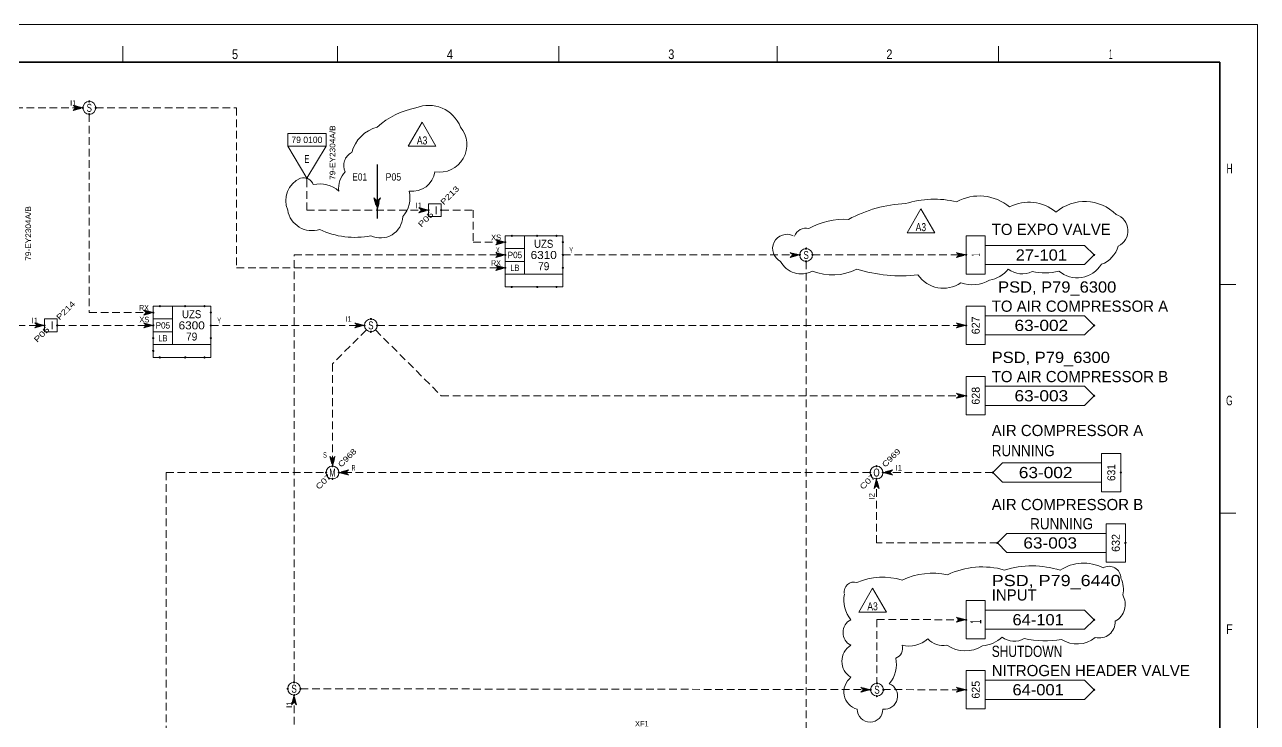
# Model space of a CAD drawing. Header units: millimetres. Extents: x 0 to 841, y 0 to 594.
# Drawn here: x 455.8 to 841, y 375.9 to 594 of the extents above; entities that cross this region are included whole.
import ezdxf
from ezdxf.enums import TextEntityAlignment as Align

# ---------------------------------------------------------------- set-up
doc = ezdxf.new("R2010")
doc.units = ezdxf.units.MM
doc.header["$LTSCALE"] = 0.8
doc.header["$PDMODE"] = 32
doc.header["$PDSIZE"] = 0.4
doc.linetypes.add('MEDIUM_DASHED', pattern=[4.5, 3, -1.5])
for name, color, linetype, lineweight in [('1', 7, 'Continuous', 13), ('12', 7, 'Continuous', 13), ('46', 7, 'MEDIUM_DASHED', 13), ('48', 7, 'Continuous', 13), ('49', 7, 'Continuous', 13), ('50', 7, 'Continuous', 13), ('51', 7, 'Continuous', 13), ('53', 7, 'Continuous', 13), ('9', 7, 'Continuous', 13)]:
    doc.layers.add(name, color=color, linetype=linetype, lineweight=lineweight)
doc.layers.add('45', color=7, linetype='Continuous')

msp = doc.modelspace()

# ---------------------------------------------------------------- linework, layer by layer
at = {"layer": '1'}
for p, q in [((486.4551, 587.2614), (486.4551, 582.2276)), ((553.6134, 587.2614), (553.6134, 582.2276)), ((622.7764, 587.2614), (622.7764, 582.2276)), ((690.937, 587.2614), (690.937, 582.2276)), ((760.1, 587.2614), (760.1, 582.2276)), ((834.2748, 512.7606), (829.263, 512.7606)), ((834.2748, 441.2795), (829.263, 441.2795))]:
    msp.add_line(p, q, dxfattribs=at)
at = {"layer": '1', "lineweight": 25}
msp.add_line((566, 550.3), (566, 533.4), dxfattribs=at)
at = {"layer": '1', "lineweight": 35}
msp.add_lwpolyline([(829.263, 112.0142), (829.263, 582.2276), (10.3331, 582.2276), (10.3331, 10.3819)], dxfattribs=at)
at = {"layer": '12'}
msp.add_lwpolyline([(0, 594), (841, 594), (841, 0), (0, 0)], close=True, dxfattribs=at)
at = {"layer": '46'}
for p, q in [((544, 536), (544, 546)), ((624, 522), (698, 522)), ((702, 522), (750, 522)), ((700, 520), (700, 275.3551)), ((514, 500), (562, 500)), ((562.5858, 498.5858), (552, 488)), ((565.4142, 498.5858), (586, 478)), ((566, 500), (750, 500)), ((552, 488), (552, 456)), ((586, 478), (750, 478)), ((500, 454), (500, 372)), ((500, 454), (550, 454)), ((720, 454), (554, 454)), ((758.3465, 454), (724, 454)), ((722.1417, 408.0425), (750, 408)), ((722.1417, 408.0425), (722.1417, 388.1102)), ((542, 386.4252), (720.3126, 386.1551)), ((724.0197, 386.1496), (750, 386.1102))]:
    msp.add_line(p, q, dxfattribs=at)
for points in [[(64, 568), (474, 568), (471, 568.8), (471.8, 568), (471, 567.2), (474, 568)], [(478, 568), (522, 568), (522, 518), (606, 518), (603, 518.8), (603.8, 518), (603, 517.2), (606, 518)], [(476, 566), (476, 504), (496, 504)], [(544, 536), (580, 536), (582, 536), (579, 536.8), (579.8, 536), (579, 535.2), (582, 536)], [(586, 536), (596, 536), (596, 526), (606, 526), (603, 526.8), (603.8, 526), (603, 525.2), (606, 526)], [(540, 388.4252), (540, 522), (606, 522)], [(450, 500), (462, 500), (459, 500.8), (459.8, 500), (459, 499.2), (462, 500)], [(466, 500), (496, 500), (493, 500.8), (493.8, 500), (493, 499.2), (496, 500)], [(759.7638, 432), (722, 432), (722, 452)], [(516, 332), (540, 332), (540, 384.4252), (539.2, 381.4252), (540, 382.2252), (540.8, 381.4252), (540, 384.4252)]]:
    msp.add_lwpolyline(points, dxfattribs=at)
for points in [[(473.6, 568), (471.4, 568.6), (472, 568), (471.4, 567.4)], [(473.2, 568), (471.8, 568.4), (472.2, 568), (471.8, 567.6)], [(472.8, 568), (472.2, 568.2), (472.4, 568), (472.2, 567.8)], [(566, 536), (567.0402, 539.9), (566, 538.8598), (564.9598, 539.9)], [(566, 536.5197), (566.7803, 539.3803), (566, 538.6), (565.2197, 539.3803)], [(566, 537.0402), (566.5197, 538.8598), (566, 538.3402), (565.4803, 538.8598)], [(566, 537.5598), (566.2598, 538.3402), (566, 538.0803), (565.7402, 538.3402)], [(581.6, 536), (579.4, 536.6), (580, 536), (579.4, 535.4)], [(581.2, 536), (579.8, 536.4), (580.2, 536), (579.8, 535.6)], [(580.8, 536), (580.2, 536.2), (580.4, 536), (580.2, 535.8)], [(605.6, 526), (603.4, 526.6), (604, 526), (603.4, 525.4)], [(605.2, 526), (603.8, 526.4), (604.2, 526), (603.8, 525.6)], [(604.8, 526), (604.2, 526.2), (604.4, 526), (604.2, 525.8)], [(606, 522), (603, 522.8), (603.8, 522), (603, 521.2)], [(605.6, 522), (603.4, 522.6), (604, 522), (603.4, 521.4)], [(605.2, 522), (603.8, 522.4), (604.2, 522), (603.8, 521.6)], [(604.8, 522), (604.2, 522.2), (604.4, 522), (604.2, 521.8)], [(698, 522), (695, 522.8), (695.8, 522), (695, 521.2)], [(697.6, 522), (695.4, 522.6), (696, 522), (695.4, 521.4)], [(697.2, 522), (695.8, 522.4), (696.2, 522), (695.8, 521.6)], [(696.8, 522), (696.2, 522.2), (696.4, 522), (696.2, 521.8)], [(750, 522), (747, 522.8), (747.8, 522), (747, 521.2)], [(749.6, 522), (747.4, 522.6), (748, 522), (747.4, 521.4)], [(749.2, 522), (747.8, 522.4), (748.2, 522), (747.8, 521.6)], [(748.8, 522), (748.2, 522.2), (748.4, 522), (748.2, 521.8)], [(605.6, 518), (603.4, 518.6), (604, 518), (603.4, 517.4)], [(605.2, 518), (603.8, 518.4), (604.2, 518), (603.8, 517.6)], [(604.8, 518), (604.2, 518.2), (604.4, 518), (604.2, 517.8)], [(496, 504), (493, 504.8), (493.8, 504), (493, 503.2)], [(495.6, 504), (493.4, 504.6), (494, 504), (493.4, 503.4)], [(495.2, 504), (493.8, 504.4), (494.2, 504), (493.8, 503.6)], [(494.8, 504), (494.2, 504.2), (494.4, 504), (494.2, 503.8)], [(562, 500), (559, 500.8), (559.8, 500), (559, 499.2)], [(750, 500), (747, 500.8), (747.8, 500), (747, 499.2)], [(461.6, 500), (459.4, 500.6), (460, 500), (459.4, 499.4)], [(461.2, 500), (459.8, 500.4), (460.2, 500), (459.8, 499.6)], [(460.8, 500), (460.2, 500.2), (460.4, 500), (460.2, 499.8)], [(495.6, 500), (493.4, 500.6), (494, 500), (493.4, 499.4)], [(495.2, 500), (493.8, 500.4), (494.2, 500), (493.8, 499.6)], [(494.8, 500), (494.2, 500.2), (494.4, 500), (494.2, 499.8)], [(561.6, 500), (559.4, 500.6), (560, 500), (559.4, 499.4)], [(561.2, 500), (559.8, 500.4), (560.2, 500), (559.8, 499.6)], [(560.8, 500), (560.2, 500.2), (560.4, 500), (560.2, 499.8)], [(749.6, 500), (747.4, 500.6), (748, 500), (747.4, 499.4)], [(749.2, 500), (747.8, 500.4), (748.2, 500), (747.8, 499.6)], [(748.8, 500), (748.2, 500.2), (748.4, 500), (748.2, 499.8)], [(750, 478), (747, 478.8), (747.8, 478), (747, 477.2)], [(749.6, 478), (747.4, 478.6), (748, 478), (747.4, 477.4)], [(749.2, 478), (747.8, 478.4), (748.2, 478), (747.8, 477.6)], [(748.8, 478), (748.2, 478.2), (748.4, 478), (748.2, 477.8)], [(552, 456), (552.8, 459), (552, 458.2), (551.2, 459)], [(552, 456.4), (552.6, 458.6), (552, 458), (551.4, 458.6)], [(552, 456.8), (552.4, 458.2), (552, 457.8), (551.6, 458.2)], [(552, 457.2), (552.2, 457.8), (552, 457.6), (551.8, 457.8)], [(554, 454), (557, 453.2008), (556.2, 454), (557, 454.7992)], [(554.4, 454), (556.6, 453.4), (556, 454), (556.6, 454.6)], [(724, 454), (727, 453.2), (726.2, 454), (727, 454.8)], [(724.4, 454), (726.6, 453.4), (726, 454), (726.6, 454.6)], [(554.7992, 454), (556.2, 453.6), (555.7992, 454), (556.2, 454.4)], [(555.2008, 454), (555.8, 453.8), (555.6, 454), (555.8, 454.2)], [(722, 452), (721.2, 449), (722, 449.8), (722.8, 449)], [(722, 451.6), (721.4, 449.4), (722, 450), (722.6, 449.4)], [(722, 451.2), (721.6, 449.8), (722, 450.2), (722.4, 449.8)], [(722, 450.8), (721.8, 450.2), (722, 450.4), (722.2, 450.2)], [(724.8, 454), (726.2, 453.6), (725.8, 454), (726.2, 454.4)], [(725.2, 454), (725.8, 453.8), (725.6, 454), (725.8, 454.2)], [(750, 408), (747.0016, 408.8047), (747.8, 408.0031), (746.9984, 407.2047)], [(749.6, 408.0008), (747.4008, 408.6039), (748, 408.0031), (747.3992, 407.4039)], [(749.2, 408.0016), (747.8008, 408.4031), (748.2, 408.0024), (747.7992, 407.6031)], [(748.8, 408.0016), (748.2, 408.2024), (748.4, 408.0024), (748.2, 407.8024)], [(720.1417, 386.1102), (717.1417, 386.9102), (717.9417, 386.1102), (717.1417, 385.3102)], [(719.7417, 386.1102), (717.5417, 386.7102), (718.1417, 386.1102), (717.5417, 385.5102)], [(719.3417, 386.1102), (717.9417, 386.5102), (718.3417, 386.1102), (717.9417, 385.7102)], [(718.9417, 386.1102), (718.3417, 386.3102), (718.5417, 386.1102), (718.3417, 385.9102)], [(750, 386.1102), (747.0016, 386.915), (747.8, 386.1134), (746.9984, 385.315)], [(749.6, 386.111), (747.4008, 386.7142), (748, 386.1134), (747.3992, 385.5142)], [(749.2, 386.1118), (747.8008, 386.5134), (748.2, 386.1126), (747.7992, 385.7134)], [(748.8, 386.1118), (748.2, 386.3126), (748.4, 386.1126), (748.2, 385.9126)], [(540, 384.0252), (539.4, 381.8252), (540, 382.4252), (540.6, 381.8252)], [(540, 383.6252), (539.6, 382.2252), (540, 382.6252), (540.4, 382.2252)], [(540, 383.2252), (539.8, 382.6252), (540, 382.8252), (540.2, 382.6252)]]:
    msp.add_lwpolyline(points, close=True, dxfattribs=at)
at = {"layer": '48'}
for p, q in [((612, 528), (612, 516)), ((606, 524), (612, 524)), ((606, 520), (612, 520)), ((502, 506), (502, 494)), ((496, 502), (502, 502)), ((496, 498), (502, 498))]:
    msp.add_line(p, q, dxfattribs=at)
for points in [[(582, 534), (586, 534), (586, 538), (582, 538)], [(606, 528), (624, 528), (624, 516), (606, 516)], [(496, 506), (514, 506), (514, 494), (496, 494)], [(462, 498), (466, 498), (466, 502), (462, 502)]]:
    msp.add_lwpolyline(points, close=True, dxfattribs=at)
for points in [[(606, 516), (606, 512), (624, 512), (624, 516)], [(496, 494), (496, 490), (514, 490), (514, 494)]]:
    msp.add_lwpolyline(points, dxfattribs=at)
for centre in [(476, 568), (700, 522), (564, 500), (552, 454), (722, 454), (540, 386.4252), (722.1417, 386.1102)]:
    msp.add_circle(centre, 2, dxfattribs=at)
for p in [(476, 570), (474, 568), (478, 568), (476, 566), (582, 536), (586, 536), (608, 528), (616, 528), (622, 528), (606, 526), (624, 526), (700, 524), (606, 522), (624, 522), (698, 522), (700, 520), (702, 522), (606, 518), (624, 518), (608, 512), (616, 512), (622, 512), (498, 506), (506, 506), (512, 506), (496, 504), (514, 504), (564, 502), (462, 500), (466, 500), (496, 500), (514, 500), (562, 500), (564, 498), (566, 500), (496, 496), (514, 496), (496, 492), (498, 490), (506, 490), (512, 490), (552, 456), (722, 456), (550, 454), (552, 452), (554, 454), (720, 454), (722, 452), (724, 454), (538, 386.4252), (540, 388.4252), (542, 386.4252), (720.1417, 386.1102), (722.1417, 388.1102), (724.1417, 386.1102), (540, 384.4252), (722.1417, 384.1102)]:
    msp.add_point(p, dxfattribs=at)
at = {"layer": '49'}
for p, q in [((756, 528), (750, 528)), ((756, 516), (756, 528)), ((787, 525), (756, 525)), ((787, 519), (756, 519)), ((756, 506), (750, 506)), ((756, 494), (756, 506)), ((787, 503), (756, 503)), ((787, 497), (756, 497)), ((756, 484), (750, 484)), ((756, 472), (756, 484)), ((787, 481), (756, 481)), ((787, 475), (756, 475)), ((792.3465, 460), (792.3465, 448)), ((761.3465, 457), (792.3465, 457)), ((761.3465, 451), (792.3465, 451)), ((792.3465, 448), (798.3465, 448)), ((793.7638, 438), (793.7638, 426)), ((762.7638, 435), (793.7638, 435)), ((762.7638, 429), (793.7638, 429)), ((793.7638, 426), (799.7638, 426)), ((756, 414), (750, 414)), ((756, 402), (756, 414)), ((787, 411), (756, 411)), ((787, 405), (756, 405)), ((756, 392.1102), (750, 392.1102)), ((756, 380.1102), (756, 392.1102)), ((787, 389.1102), (756, 389.1102)), ((787, 383.1102), (756, 383.1102))]:
    msp.add_line(p, q, dxfattribs=at)
for points in [[(750, 528), (750, 516), (756, 516)], [(787, 525), (790, 522), (787, 519)], [(750, 506), (750, 494), (756, 494)], [(787, 503), (790, 500), (787, 497)], [(750, 484), (750, 472), (756, 472)], [(787, 481), (790, 478), (787, 475)], [(798.3465, 448), (798.3465, 460), (792.3465, 460)], [(761.3465, 451), (758.3465, 454), (761.3465, 457)], [(799.7638, 426), (799.7638, 438), (793.7638, 438)], [(762.7638, 429), (759.7638, 432), (762.7638, 435)], [(750, 414), (750, 402), (756, 402)], [(787, 411), (790, 408), (787, 405)], [(750, 392.1102), (750, 380.1102), (756, 380.1102)], [(787, 389.1102), (790, 386.1102), (787, 383.1102)]]:
    msp.add_lwpolyline(points, dxfattribs=at)
for p in [(750, 522), (790, 522), (750, 500), (790, 500), (750, 478), (790, 478), (758.3465, 454), (798.3465, 454), (759.7638, 432), (799.7638, 432), (750, 408), (790, 408), (750, 386.1102), (790, 386.1102)]:
    msp.add_point(p, dxfattribs=at)
at = {"layer": '50'}
for points in [[(580.0008, 563.4992), (575.6709, 555.9992), (584.3307, 555.9992)], [(735.8598, 536.4047), (731.5299, 528.9047), (740.1898, 528.9047)], [(720.7535, 417.8898), (716.4236, 410.3898), (725.0835, 410.3898)]]:
    msp.add_lwpolyline(points, close=True, dxfattribs=at)
at = {"layer": '51'}
for centre, radius, start, end in [((583, 543), 25.4951, 101.30993, 131.82017), ((582, 558), 10.7703, 21.80141, 111.80141), ((569, 551), 11.4017, 105.25512, 164.74488), ((585.4211, 556.4737), 8.592, 260.47998, 40.03026), ((560, 550), 4.4721, 116.56505, 206.56505), ((561, 543), 7.0711, 135, 188.1301), ((577, 549), 7.0711, 261.8699, 351.8699), ((545, 539), 7.6158, 113.19859, 203.19859), ((543, 543), 3.1623, 18.43495, 108.43495), ((548, 535), 9.2195, 49.39871, 102.52881), ((567, 540), 9.2195, 319.39871, 12.52881), ((740.1493, 508.4021), 31.0278, 77.20847, 107.07509), ((754.0943, 525.5981), 14.855, 50.23279, 118.44364), ((545.5714, 537.2857), 7.6798, 189.63754, 288.43495), ((732.7752, 497.3066), 40.7926, 92.43974, 118.5709), ((769.6413, 525.6287), 12.8926, 49.09539, 117.95971), ((787.0904, 524.8765), 13.8312, 44.82006, 130.63319), ((567, 534.3333), 7.0079, 244.65383, 357.27369), ((712.0344, 510.0275), 23.137, 86.94789, 118.8498), ((795.2837, 529.5793), 5.2995, 294.70477, 72.22885), ((559, 553), 25.4951, 244.44004, 281.30993), ((694, 524), 4.4721, 63.43495, 243.43495), ((700.0336, 526.4673), 3.9161, 77.66199, 158.50247), ((789.3235, 527.0464), 8.4875, 290.32361, 344.40638), ((698.4459, 523.3928), 7.2843, 207.75986, 298.57162), ((708.2297, 532.2759), 16.5281, 247.59371, 297.33394), ((729.6223, 561.9576), 46.4621, 252.71738, 276.56661), ((755.8419, 523.3467), 9.3109, 279.24543, 321.83452), ((767.4753, 523.0092), 6.9234, 231.46873, 297.10543), ((774.5195, 533.2687), 16.8769, 256.675, 285.3719), ((784.7362, 523.7297), 8.8505, 229.54204, 328.36264), ((742.9482, 521.3671), 9.7566, 214.78997, 303.80844), ((751.8832, 523.4464), 10.7726, 251.00547, 300.42036), ((755.0478, 398.9466), 25.5538, 74.22074, 115.15489), ((770.5848, 395.4163), 29.4033, 72.62005, 106.98258), ((786.7123, 412.2754), 13.3949, 62.97324, 123.25099), ((794.63, 420.9729), 3.7168, 0.33001, 119.51241), ((723.9837, 399.8443), 21.4341, 73.6358, 112.26818), ((739.6095, 399.9555), 22.5897, 78.31217, 115.11201), ((791.4062, 417.5621), 7.7428, 346.36206, 26.31315), ((715.0585, 416.6138), 3.1694, 75.32443, 187.96603), ((721, 414), 9.2195, 167.47119, 220.60129), ((793.792, 412.781), 5.9279, 298.217, 29.90465), ((716, 404), 4.4721, 116.56505, 243.43495), ((791.552, 407.3399), 5.0475, 255.8399, 2.47114), ((732, 409), 9.2195, 257.47119, 310.60129), ((743, 407), 7.0711, 225, 278.1301), ((754.0378, 410.399), 10.6388, 275.90986, 312.79001), ((765.0079, 407.2629), 5.9858, 231.29389, 301.39867), ((774.7003, 431.3621), 29.9391, 257.31601, 279.81862), ((784.6686, 409.2231), 8.8227, 236.55272, 309.80955), ((717, 395), 5.8309, 120.96376, 239.03624), ((727, 399), 3.1623, 288.43495, 18.43495), ((749.7092, 408.5783), 10.3045, 236.35436, 301.76038), ((719, 394), 9.2195, 319.39871, 12.52881), ((717.5, 385.5), 5.7009, 127.87498, 254.74488), ((724.4286, 384.1429), 4.165, 264.09386, 67.83365), ((720, 380), 4, 180, 0)]:
    msp.add_arc(centre, radius, start, end, dxfattribs=at)
at = {"layer": '53'}
msp.add_lwpolyline([(538, 560), (550, 560), (550, 556), (538, 556)], close=True, dxfattribs=at)
msp.add_lwpolyline([(550, 556), (544, 546), (538, 556)], dxfattribs=at)
msp.add_point((544, 546), dxfattribs=at)
at = {"layer": '9'}
msp.add_lwpolyline([(0, 0), (841, 0), (841, 594), (0, 594)], close=True, dxfattribs=at)

# ---------------------------------------------------------------- texts
at = {"layer": '1'}
for s, width, p in [('5', 0.85, (521.5429, 583.2346)), ('4', 0.85, (588.7012, 583.2346)), ('3', 0.85, (657.8642, 583.2346)), ('2', 0.85, (726.0248, 583.2346)), ('1', 0.4, (795.1799, 583.2346))]:
    msp.add_text(s, height=3.02, dxfattribs=dict(at, width=width)).set_placement(p, align=Align.CENTER)
for s, width, p in [('H', 0.65, (833.2701, 547.4945)), ('G', 0.65, (833.2701, 475.0071)), ('F', 0.8, (833.2701, 403.526))]:
    msp.add_text(s, height=3.02, dxfattribs=dict(at, width=width)).set_placement(p, align=Align.RIGHT)
at = {"layer": '12'}
msp.add_text('79 0100', height=2, dxfattribs=at).set_placement((544, 557), align=Align.CENTER)
at = {"layer": '12', "width": 1.1}
for p in [(552.8748, 554), (457.8039, 528.7402)]:
    msp.add_text('79-EY2304A/B', height=1.75, rotation=90, dxfattribs=at).set_placement(p, align=Align.CENTER)
at = {"layer": '45'}
for p in [(470.0157, 568.626), (578.0157, 536.626), (458.0157, 500.626), (556, 501.1252), (728, 454.6252)]:
    msp.add_text('I1', height=1.75, dxfattribs=at).set_placement(p)
for s, height, width, p in [('E01', 2.274, 0.85, (558.2, 545.263)), ('P05', 2.274, 0.9, (568.6, 545.263)), ('XS', 1.75, 0.8, (601.5669, 526.626)), ('X', 1.75, 0.6, (603.0669, 522.626)), ('Y', 1.75, 0.6, (626, 522.6252)), ('RX', 1.75, 0.75, (601.5787, 518.626)), ('RX', 1.75, 0.75, (491.5787, 504.626)), ('XS', 1.75, 0.8, (491.6535, 500.9362)), ('Y', 1.75, 0.6, (516, 500.6252)), ('S', 1.75, 0.6, (549.0551, 458.626)), ('R', 1.75, 0.55, (558, 454.6252)), ('XF1', 1.75, 0.8, (646.5276, 374.626))]:
    msp.add_text(s, height=height, dxfattribs=dict(at, width=width)).set_placement(p)
for s, p in [('I2', (721.374, 445.6378)), ('I1', (539.374, 380.4409))]:
    msp.add_text(s, height=1.75, rotation=90, dxfattribs=at).set_placement(p)
at = {"layer": '49'}
for s, p in [('TO EXPO VALVE', (758, 528.2504)), ('TO AIR COMPRESSOR A', (758, 504.2504)), ('TO AIR COMPRESSOR B', (758, 482.2504)), ('AIR COMPRESSOR A', (758, 465.3992)), ('AIR COMPRESSOR B', (758, 442.2504)), ('INPUT', (758, 413.9961)), ('NITROGEN HEADER VALVE', (758, 390.3606))]:
    msp.add_text(s, height=3.5, dxfattribs=at).set_placement(p)
for s, height, width, p in [('1', 2.5, 0.4, (754.2504, 522.0004)), ('631', 2.5, 0.95, (796.5969, 454)), ('1', 3.5, 0.4, (754.7543, 407.3937))]:
    msp.add_text(s, height=height, rotation=90, dxfattribs=dict(at, width=width)).set_placement(p, align=Align.CENTER)
for s, width, p in [('27-101', 1.1, (773.5, 520.2504)), ('63-002', 1.15, (773.5, 498.2504)), ('63-003', 1.15, (773.5, 476.2504)), ('63-002', 1.15, (774.8465, 452.2504)), ('63-003', 1.15, (776.2638, 430.2504)), ('64-101', 1.1, (772.5, 406.2504)), ('64-001', 1.1, (772.5, 384.3606)), ('64-001', 1.1, (772.5, 384.3606))]:
    msp.add_text(s, height=3.5, dxfattribs=dict(at, width=width)).set_placement(p, align=Align.CENTER)
for s, width, p in [('PSD, P79_6300', 1.1, (760, 510.2504)), ('PSD, P79_6300', 1.1, (758, 488.2504)), ('RUNNING', 0.9, (758, 459.1)), ('RUNNING', 0.9, (770, 436.2504)), ('PSD, P79_6440 ', 1.2, (758, 418.5031)), ('SHUTDOWN', 0.8, (758, 396.3606))]:
    msp.add_text(s, height=3.5, dxfattribs=dict(at, width=width)).set_placement(p)
for s, p in [('627', (754.2504, 500)), ('628', (754.2504, 478)), ('632', (798.0142, 432)), ('625', (754.2504, 386.1094))]:
    msp.add_text(s, height=2.5, rotation=90, dxfattribs=at).set_placement(p, align=Align.CENTER)
at = {"layer": '50'}
for s, height, width, p in [('S', 2.5, 0.75, (476.0004, 566.7496)), ('A3', 2.5, 0.8, (580.0008, 556.5543)), ('I', 2.5, 0.9, (584.4134, 534.7496)), ('A3', 2.5, 0.8, (735.8598, 529.4598)), ('UZS', 2.5, 0.9, (617.9913, 524.2496)), ('P05', 2, 0.95, (609, 521)), ('6310', 2.5, 1.1, (618.0004, 520.7496)), ('S', 2.5, 0.75, (700.0004, 520.7496)), ('LB', 2, 0.85, (609, 517)), ('79', 2.5, 0.95, (617.9996, 517.2496)), ('UZS', 2.5, 0.9, (507.9913, 502.2496)), ('I', 2.5, 0.9, (464.4134, 498.7496)), ('P05', 2, 0.95, (499, 499)), ('6300', 2.5, 1.1, (508.0004, 498.7496)), ('S', 2.5, 0.75, (564.0004, 498.7496)), ('LB', 2, 0.85, (499, 495)), ('79', 2.5, 0.95, (507.9996, 495.2496)), ('M', 2.5, 0.7, (552.0004, 452.7496)), ('O', 2.5, 0.75, (722.0004, 452.7496)), ('A3', 2.5, 0.8, (720.7535, 410.9449)), ('S', 2.5, 0.75, (540.0004, 385.1748)), ('S', 2.5, 0.75, (722.1421, 384.8598))]:
    msp.add_text(s, height=height, dxfattribs=dict(at, width=width)).set_placement(p, align=Align.CENTER)
for s, width, p in [('P213', 1.3, (586.7402, 537.5024)), ('P214', 1.3, (466.7402, 501.5024)), ('C968', 1.25, (554.7402, 455.5024)), ('C969', 1.25, (724.7402, 455.5024))]:
    msp.add_text(s, height=1.75, rotation=45, dxfattribs=dict(at, width=width)).set_placement(p)
for s, width, p in [('P05', 1.35, (583.7345, 534.4975)), ('P05', 1.35, (463.7345, 498.4975)), ('C07', 1.3, (551.7345, 452.4975)), ('C07', 1.3, (721.7345, 452.4975))]:
    msp.add_text(s, height=1.75, rotation=45, dxfattribs=dict(at, width=width)).set_placement(p, align=Align.RIGHT)
at = {"layer": '53', "width": 0.65}
msp.add_text('E', height=2.5, dxfattribs=at).set_placement((544.0004, 550.7496), align=Align.CENTER)

doc.saveas('drawing.dxf')
